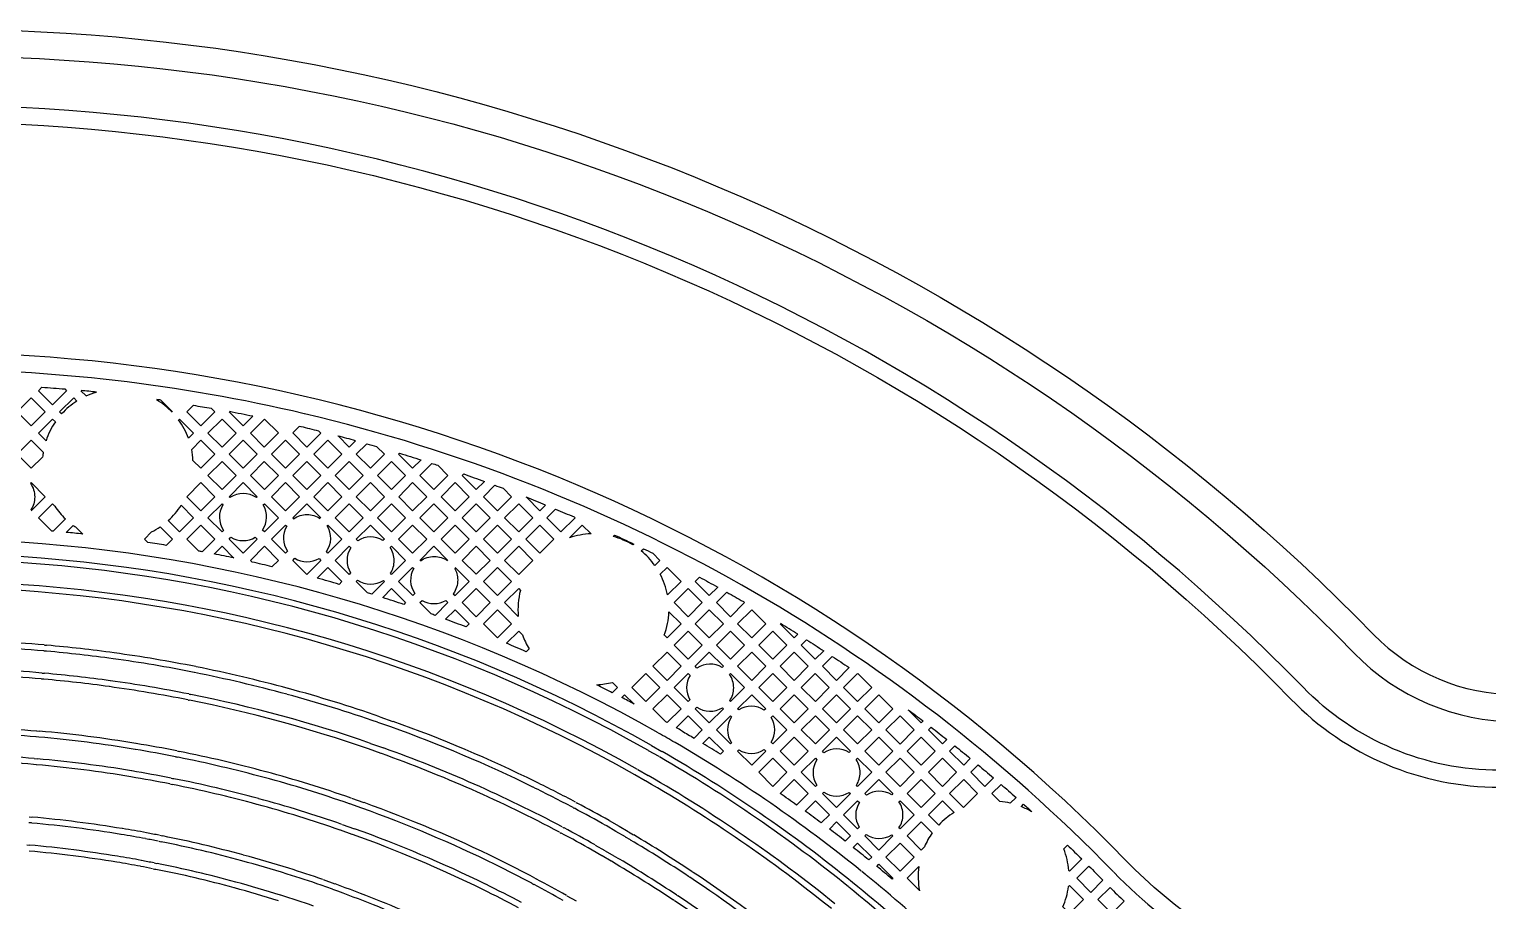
# Model space of a CAD drawing. Extents: x 1548 to 1929, y -174 to 95.
# Drawn here: x 1739.48 to 1750.48, y 48.3 to 54.87 of the extents above; entities that cross this region are included whole.
import ezdxf

# ---------------------------------------------------------------- set-up
doc = ezdxf.new("R2010")
doc.units = 0
doc.layers.add('gbr-dxf_layer0', color=7, linetype='Continuous')
doc.layers.add('gbr-outline-dxf_layer1', color=2, linetype='Continuous')

msp = doc.modelspace()

# ---------------------------------------------------------------- linework, layer by layer
at = {"layer": 'gbr-dxf_layer0'}
for p, q in [((1739.608, 51.764), (1739.55, 51.821)), ((1743.17, 50.439), (1743.067, 50.543)), ((1739.595, 50.223), (1739.611, 50.222)), ((1739.609, 50.177), (1739.591, 50.178)), ((1739.59, 49.966), (1739.572, 49.967)), ((1739.577, 50.012), (1739.596, 50.011)), ((1745.73, 50.009), (1745.624, 49.903)), ((1742.208, 49.606), (1742.11, 49.64)), ((1742.126, 49.682), (1742.224, 49.648)), ((1739.552, 49.529), (1739.533, 49.531)), ((1739.537, 49.576), (1739.557, 49.574)), ((1742.136, 49.406), (1742.04, 49.44)), ((1742.056, 49.482), (1742.153, 49.448)), ((1744.232, 49.382), (1744.152, 49.427)), ((1744.176, 49.466), (1744.253, 49.422)), ((1739.534, 49.321), (1739.514, 49.323)), ((1739.519, 49.367), (1739.54, 49.365)), ((1744.128, 49.2), (1744.05, 49.244)), ((1744.071, 49.284), (1744.149, 49.24)), ((1741.989, 48.994), (1741.898, 49.026)), ((1741.911, 49.069), (1742.005, 49.036)), ((1739.498, 48.882), (1739.477, 48.884)), ((1739.48, 48.928), (1739.501, 48.927)), ((1741.842, 48.871), (1741.934, 48.838)), ((1743.907, 48.819), (1743.832, 48.862)), ((1743.855, 48.9), (1743.93, 48.858)), ((1741.918, 48.796), (1741.829, 48.828)), ((1743.978, 48.777), (1743.907, 48.819)), ((1743.931, 48.857), (1743.999, 48.817)), ((1744.016, 48.755), (1743.98, 48.776)), ((1744.001, 48.816), (1744.04, 48.793)), ((1739.463, 48.717), (1739.482, 48.715)), ((1743.801, 48.635), (1743.727, 48.677)), ((1743.751, 48.715), (1743.824, 48.674)), ((1743.826, 48.673), (1743.891, 48.634)), ((1743.871, 48.595), (1743.802, 48.635)), ((1743.908, 48.572), (1743.872, 48.594)), ((1743.893, 48.633), (1743.932, 48.611)), ((1746.104, 48.465), (1746.192, 48.553)), ((1741.697, 48.455), (1741.786, 48.423)), ((1745.793, 48.491), (1745.762, 48.516)), ((1746.197, 48.372), (1746.104, 48.465)), ((1741.769, 48.382), (1741.683, 48.412)), ((1743.536, 48.334), (1743.606, 48.294)), ((1744.363, 48.34), (1744.372, 48.334)), ((1744.347, 48.297), (1744.338, 48.302))]:
    msp.add_line(p, q, dxfattribs=at)
at = {"layer": 'gbr-dxf_layer0', "linetype": 'Continuous'}
for points in [[(1707.002, 46.001), (1707.002, 53.866, -0.414216), (1707.798, 54.663), (1738.807, 54.663, -0.202307), (1749.477, 50.161, 0.202311), (1750.697, 49.646), (1756.197, 49.646, 0.202315), (1757.417, 50.161, -0.202307), (1768.087, 54.663), (1789.618, 54.663, -0.414217), (1790.415, 53.866), (1790.415, 50.934)], [(1750.573, 49.279, -0.202298), (1749.09, 49.905, 0.202302), (1738.683, 54.295), (1707.671, 54.295, -0.1755), (1707.56, 54.248), (1707.402, 54.09, -0.021764), (1707.402, 54.075, -0.125832), (1707.38, 53.989), (1707.38, 53.245, -0.355796), (1707.34, 53.196)], [(1707.508, 53.297), (1707.508, 53.864, -0.377394), (1707.775, 54.168), (1738.683, 54.168, -0.202308), (1748.998, 49.816, 0.202304), (1750.573, 49.151), (1756.073, 49.151, 0.118898), (1757.075, 49.393, 0.264777), (1757.313, 49.535, 0.049743), (1757.647, 49.816, -0.012228), (1758.151, 50.308, 0.308379), (1758.384, 50.521, -0.021115), (1759.325, 51.29, 0.268033), (1759.551, 51.456, -0.026221), (1760.821, 52.272, 0.214143), (1761.021, 52.384, -0.03315), (1762.749, 53.191, 0.130853), (1762.884, 53.243, -0.090345), (1767.963, 54.168), (1789.266, 54.168)], [(1787.982, 53.265), (1787.982, 52.668, -0.414254), (1787.932, 52.618), (1787.57, 52.618), (1787.57, 52.57), (1787.242, 52.57), (1787.242, 52.618), (1787.207, 52.618, 0.064068), (1786.994, 52.591, 0.013699), (1786.842, 52.546, 0.036904), (1786.808, 52.549, 0.080213), (1786.736, 52.537, 0.02431), (1786.474, 52.429), (1767.963, 52.429, 0.202298), (1758.894, 48.602, -0.202305), (1756.073, 47.412), (1750.573, 47.412, -0.202305), (1747.752, 48.602, 0.202298), (1738.683, 52.429), (1710.498, 52.429)], [(1739.87, 52.141), (1739.909, 52.102, -0.036609), (1739.987, 52.131)], [(1740.561, 51.981), (1740.473, 52.07, 0.000697), (1740.442, 52.074)], [(1739.55, 51.821), (1739.656, 51.927), (1739.678, 51.906, 0.06978), (1739.608, 51.764)], [(1741.468, 51.822), (1741.574, 51.716), (1741.68, 51.821), (1741.665, 51.836, 0.002784), (1741.532, 51.869)], [(1742.267, 51.662), (1742.275, 51.669, -0.003423), (1742.437, 51.619)], [(1742.747, 51.502), (1742.758, 51.513, -0.003355), (1742.914, 51.457)], [(1739.49, 51.442, -0.153615), (1739.522, 51.34, -0.149892), (1739.492, 51.241)], [(1741.468, 51.182), (1741.475, 51.175, -0.153459), (1741.577, 51.207, -0.14783), (1741.675, 51.177)], [(1739.76, 51.072), (1739.813, 51.125, 0.011569), (1739.834, 51.11), (1739.885, 51.059)], [(1743.886, 51.042), (1743.897, 51.053, -0.003217), (1744.041, 50.985)], [(1744.041, 50.985), (1744.034, 50.978, 0.071169), (1743.886, 51.042)], [(1742.432, 50.858, -0.157025), (1742.536, 50.891, -0.152563), (1742.637, 50.86)], [(1742.689, 50.804, -0.134099), (1742.713, 50.714, -0.157028), (1742.68, 50.61)], [(1744.505, 50.703), (1744.537, 50.735, -0.003164), (1744.675, 50.66)], [(1743.067, 50.543), (1743.173, 50.649), (1743.186, 50.635, 0.087119), (1743.17, 50.439)], [(1745.304, 50.223), (1745.345, 50.263, -0.003101), (1745.474, 50.18)], [(1745.464, 50.063), (1745.539, 50.138, -0.003089), (1745.666, 50.053)], [(1744.404, 49.576, -0.002379), (1744.496, 49.522), (1744.557, 49.583), (1744.451, 49.689), (1744.362, 49.6)], [(1739.182, 49.601, -0.02612), (1739.184, 49.601, -0.008973), (1739.536, 49.576)], [(1746.965, 49.006), (1746.982, 49.023, -0.001721), (1747.045, 48.967)]]:
    msp.add_lwpolyline(points, format="xyb", dxfattribs=at)
for points in [[(1739.55, 52.141), (1739.576, 52.167, -0.003508), (1739.75, 52.154), (1739.762, 52.141), (1739.656, 52.035)], [(1739.71, 51.981), (1739.816, 52.087), (1739.84, 52.063, 0.066401), (1739.725, 51.966)], [(1740.669, 51.981), (1740.719, 52.031, -0.002758), (1740.854, 52.008), (1740.881, 51.981), (1740.775, 51.875)], [(1739.39, 51.662), (1739.496, 51.768), (1739.586, 51.677, 0.016227), (1739.581, 51.641), (1739.496, 51.556)], [(1740.706, 51.698), (1740.775, 51.768), (1740.881, 51.662), (1740.775, 51.556), (1740.716, 51.614, 0.037297)], [(1741.948, 51.662), (1742.027, 51.741, -0.001572), (1742.101, 51.72), (1742.16, 51.662), (1742.054, 51.556)], [(1742.427, 51.502), (1742.518, 51.593, -0.000977), (1742.562, 51.579), (1742.639, 51.502), (1742.533, 51.396)], [(1740.989, 51.342), (1741.095, 51.448), (1741.201, 51.342), (1741.194, 51.335, 0.306342), (1740.995, 51.336)], [(1742.907, 51.342), (1742.993, 51.428, -0.001381), (1743.056, 51.405), (1743.119, 51.342), (1743.013, 51.236)], [(1739.55, 51.182), (1739.656, 51.288), (1739.673, 51.271, 0.05558), (1739.754, 51.174), (1739.661, 51.081), (1739.65, 51.082)], [(1740.829, 51.182), (1740.935, 51.288), (1740.942, 51.281, 0.294721), (1740.947, 51.088), (1740.935, 51.076)], [(1741.241, 51.089, 0.290577), (1741.246, 51.28), (1741.255, 51.288), (1741.361, 51.182), (1741.255, 51.076)], [(1740.529, 51.162, 0.066354), (1740.626, 51.277), (1740.721, 51.182), (1740.615, 51.076)], [(1743.386, 51.182), (1743.452, 51.248, -0.003042), (1743.591, 51.189), (1743.598, 51.182), (1743.492, 51.076)], [(1740.349, 51.022), (1740.403, 51.076, 0.033675), (1740.469, 51.115), (1740.561, 51.022), (1740.514, 50.975, 0.0031), (1740.375, 50.996)], [(1740.669, 51.022), (1740.775, 51.128), (1740.881, 51.022), (1740.785, 50.927, 0.000673), (1740.76, 50.932)], [(1741.308, 51.022), (1741.414, 51.128), (1741.423, 51.119, 0.286634), (1741.429, 50.931), (1741.414, 50.916)], [(1741.723, 50.928, 0.298641), (1741.728, 51.123), (1741.734, 51.128), (1741.84, 51.022), (1741.734, 50.916)], [(1741.948, 51.022), (1742.054, 51.128), (1742.16, 51.022), (1742.149, 51.012, 0.288567), (1741.96, 51.01)], [(1740.989, 51.022), (1741.002, 51.036, 0.279058), (1741.186, 51.036), (1741.201, 51.022), (1741.095, 50.916)], [(1741.149, 50.862), (1741.255, 50.968), (1741.36, 50.862), (1741.312, 50.814, 0.003421), (1741.162, 50.849)], [(1741.788, 50.862), (1741.894, 50.968), (1741.906, 50.956, 0.287808), (1741.905, 50.767), (1741.894, 50.756)], [(1742.204, 50.959), (1742.214, 50.968), (1742.32, 50.862), (1742.214, 50.756), (1742.206, 50.765, 0.143676), (1742.234, 50.861, 0.147577)], [(1744.097, 50.934), (1744.114, 50.95, -0.001613), (1744.184, 50.916), (1744.238, 50.862), (1744.2, 50.824, 0.066188)], [(1741.468, 50.862), (1741.484, 50.878, 0.277143), (1741.667, 50.876), (1741.68, 50.862), (1741.574, 50.756)], [(1741.653, 50.728), (1741.734, 50.808), (1741.84, 50.703), (1741.819, 50.681, 0.003798)], [(1742.267, 50.703), (1742.373, 50.809), (1742.381, 50.801, 0.287786), (1742.389, 50.612), (1742.374, 50.597)], [(1741.948, 50.703), (1741.958, 50.712, 0.296834), (1742.152, 50.711), (1742.16, 50.703), (1742.065, 50.608, 0.000814), (1742.033, 50.618)], [(1742.147, 50.582), (1742.214, 50.649), (1742.32, 50.543), (1742.306, 50.529, 0.003713)], [(1744.665, 50.543), (1744.744, 50.622, -0.002884), (1744.868, 50.551), (1744.877, 50.543), (1744.771, 50.437)], [(1742.427, 50.543), (1742.445, 50.56, 0.268289), (1742.623, 50.559), (1742.639, 50.543), (1742.543, 50.447, 0.000797), (1742.512, 50.458)], [(1742.622, 50.418), (1742.693, 50.489), (1742.799, 50.383), (1742.776, 50.36, 0.003636)], [(1743.081, 50.237), (1743.173, 50.329), (1743.201, 50.3, 0.051047), (1743.251, 50.196), (1743.229, 50.173, 0.003566)], [(1744.505, 50.063), (1744.611, 50.169), (1744.717, 50.063), (1744.709, 50.055, 0.290422), (1744.518, 50.05)], [(1744.345, 49.903), (1744.451, 50.009), (1744.466, 49.995, 0.279764), (1744.465, 49.811), (1744.451, 49.797)], [(1744.764, 50.002), (1744.771, 50.009), (1744.877, 49.903), (1744.771, 49.797), (1744.765, 49.803, 0.14835), (1744.795, 49.902, 0.150472)], [(1743.762, 49.924, 0.052731), (1743.88, 49.942), (1743.918, 49.903), (1743.879, 49.864, 0.002919)], [(1744.825, 49.743), (1744.931, 49.849), (1745.037, 49.743), (1745.026, 49.732, 0.294678), (1744.833, 49.736)], [(1744.505, 49.743), (1744.517, 49.755, 0.294898), (1744.71, 49.751), (1744.717, 49.743), (1744.611, 49.637)], [(1744.665, 49.583), (1744.771, 49.69), (1744.778, 49.683, 0.303036), (1744.779, 49.485), (1744.771, 49.478)], [(1745.078, 49.491, 0.282336), (1745.078, 49.677), (1745.091, 49.69), (1745.197, 49.584), (1745.091, 49.478)], [(1746.112, 49.735, -0.002834), (1746.224, 49.651), (1746.21, 49.637)], [(1744.563, 49.482), (1744.611, 49.53), (1744.717, 49.424), (1744.695, 49.401, 0.003406)], [(1745.464, 49.424), (1745.57, 49.53), (1745.676, 49.424), (1745.666, 49.413, 0.289649), (1745.476, 49.412)], [(1746.264, 49.584), (1746.285, 49.604, -0.00305), (1746.403, 49.511), (1746.37, 49.478)], [(1744.825, 49.424), (1744.834, 49.433, 0.290662), (1745.025, 49.436), (1745.037, 49.424), (1744.931, 49.318)], [(1746.424, 49.424), (1746.463, 49.464, -0.003047), (1746.58, 49.369), (1746.53, 49.318)], [(1745.305, 49.264), (1745.411, 49.37), (1745.422, 49.359, 0.291228), (1745.421, 49.168), (1745.411, 49.158)], [(1745.72, 49.36), (1745.73, 49.37), (1745.836, 49.264), (1745.73, 49.158), (1745.721, 49.167, 0.14261), (1745.749, 49.262, 0.145458)], [(1746.583, 49.264), (1746.639, 49.32, -0.003039), (1746.754, 49.223), (1746.689, 49.158)], [(1745.145, 49.105), (1745.251, 49.21), (1745.357, 49.104), (1745.27, 49.017, 0.003367)], [(1745.784, 49.104), (1745.89, 49.21), (1745.996, 49.104), (1745.987, 49.095, 0.290923), (1745.796, 49.092)], [(1745.465, 49.104), (1745.474, 49.114, 0.295715), (1745.667, 49.113), (1745.676, 49.104), (1745.571, 48.998)], [(1746.743, 49.104), (1746.812, 49.173, -0.003038), (1746.925, 49.074), (1746.882, 49.031, 0.035034), (1746.804, 49.044)], [(1745.333, 48.972), (1745.411, 49.05), (1745.517, 48.944), (1745.455, 48.883, 0.003356)], [(1745.624, 48.944), (1745.73, 49.05), (1745.743, 49.037, 0.284336), (1745.742, 48.85), (1745.73, 48.838)], [(1746.042, 49.042), (1746.05, 49.05), (1746.156, 48.944), (1746.05, 48.838), (1746.042, 48.846, 0.146472), (1746.072, 48.943, 0.148097)], [(1746.264, 48.944), (1746.37, 49.05), (1746.458, 48.961, 0.066403), (1746.342, 48.866)], [(1745.517, 48.836), (1745.571, 48.89), (1745.676, 48.784), (1745.637, 48.745, 0.003343)], [(1746.104, 48.784), (1746.21, 48.89), (1746.293, 48.807, 0.052932), (1746.234, 48.703), (1746.21, 48.678)], [(1745.784, 48.784), (1745.795, 48.795, 0.294416), (1745.988, 48.792), (1745.996, 48.784), (1745.89, 48.678)], [(1745.697, 48.697), (1745.73, 48.731), (1745.836, 48.625), (1745.815, 48.603, 0.003338)], [(1747.285, 48.687), (1747.313, 48.715, -0.003031), (1747.421, 48.611), (1747.329, 48.519), (1747.323, 48.524, 0.073938)], [(1745.875, 48.555), (1745.89, 48.571), (1745.996, 48.465), (1745.99, 48.459, 0.003327)], [(1747.383, 48.465), (1747.475, 48.557, -0.003031), (1747.58, 48.45), (1747.489, 48.359)], [(1747.278, 48.249, 0.070282), (1747.321, 48.403), (1747.329, 48.411), (1747.435, 48.305), (1747.329, 48.199)], [(1747.543, 48.305), (1747.634, 48.396, 0.009003), (1747.742, 48.292), (1747.648, 48.199)]]:
    msp.add_lwpolyline(points, format="xyb", close=True, dxfattribs=at)
for points in [[(1739.39, 51.981), (1739.496, 52.087), (1739.602, 51.981), (1739.496, 51.875)], [(1740.829, 51.821), (1740.935, 51.927), (1741.041, 51.821), (1740.935, 51.715)], [(1741.149, 51.821), (1741.255, 51.927), (1741.36, 51.822), (1741.254, 51.715)], [(1740.989, 51.662), (1741.095, 51.767), (1741.201, 51.662), (1741.095, 51.556)], [(1741.308, 51.662), (1741.414, 51.768), (1741.52, 51.662), (1741.414, 51.556)], [(1741.628, 51.662), (1741.734, 51.768), (1741.84, 51.662), (1741.734, 51.556)], [(1740.829, 51.502), (1740.935, 51.608), (1741.041, 51.502), (1740.935, 51.396)], [(1741.149, 51.502), (1741.254, 51.608), (1741.36, 51.502), (1741.255, 51.396)], [(1741.468, 51.502), (1741.574, 51.608), (1741.68, 51.502), (1741.574, 51.396)], [(1741.788, 51.502), (1741.894, 51.608), (1742, 51.502), (1741.894, 51.396)], [(1742.108, 51.502), (1742.214, 51.608), (1742.32, 51.502), (1742.214, 51.396)], [(1740.669, 51.342), (1740.775, 51.448), (1740.881, 51.342), (1740.775, 51.236)], [(1741.308, 51.342), (1741.414, 51.448), (1741.52, 51.342), (1741.414, 51.236)], [(1741.628, 51.342), (1741.734, 51.448), (1741.84, 51.342), (1741.734, 51.236)], [(1741.948, 51.342), (1742.054, 51.448), (1742.16, 51.342), (1742.054, 51.236)], [(1742.268, 51.342), (1742.373, 51.448), (1742.479, 51.342), (1742.373, 51.236)], [(1742.587, 51.342), (1742.693, 51.448), (1742.799, 51.342), (1742.693, 51.236)], [(1741.788, 51.182), (1741.894, 51.288), (1742, 51.182), (1741.894, 51.076)], [(1742.108, 51.182), (1742.214, 51.288), (1742.32, 51.182), (1742.214, 51.076)], [(1742.427, 51.182), (1742.533, 51.288), (1742.639, 51.182), (1742.533, 51.076)], [(1742.747, 51.182), (1742.853, 51.288), (1742.959, 51.182), (1742.853, 51.076)], [(1743.067, 51.182), (1743.173, 51.288), (1743.279, 51.182), (1743.173, 51.076)], [(1742.267, 51.022), (1742.373, 51.128), (1742.479, 51.022), (1742.373, 50.916)], [(1742.587, 51.022), (1742.693, 51.128), (1742.799, 51.022), (1742.693, 50.916)], [(1742.907, 51.022), (1743.013, 51.128), (1743.119, 51.022), (1743.013, 50.916)], [(1743.226, 51.022), (1743.332, 51.128), (1743.438, 51.022), (1743.332, 50.916)], [(1742.747, 50.862), (1742.853, 50.968), (1742.959, 50.862), (1742.853, 50.757)], [(1743.067, 50.862), (1743.173, 50.968), (1743.279, 50.862), (1743.173, 50.756)], [(1742.907, 50.703), (1743.013, 50.809), (1743.119, 50.703), (1743.013, 50.597)], [(1742.747, 50.543), (1742.853, 50.649), (1742.959, 50.543), (1742.853, 50.437)], [(1744.345, 50.543), (1744.451, 50.649), (1744.558, 50.543), (1744.452, 50.437)], [(1742.907, 50.383), (1743.013, 50.489), (1743.119, 50.383), (1743.013, 50.277)], [(1744.505, 50.383), (1744.611, 50.489), (1744.717, 50.383), (1744.611, 50.277)], [(1744.825, 50.383), (1744.931, 50.489), (1745.037, 50.383), (1744.931, 50.277)], [(1744.346, 50.223), (1744.452, 50.329), (1744.557, 50.223), (1744.451, 50.117)], [(1744.665, 50.223), (1744.771, 50.329), (1744.877, 50.223), (1744.771, 50.117)], [(1744.985, 50.223), (1745.091, 50.329), (1745.197, 50.223), (1745.091, 50.117)], [(1744.186, 50.063), (1744.292, 50.169), (1744.398, 50.063), (1744.292, 49.957)], [(1744.825, 50.063), (1744.931, 50.169), (1745.037, 50.063), (1744.931, 49.957)], [(1745.145, 50.063), (1745.251, 50.169), (1745.357, 50.063), (1745.251, 49.957)], [(1744.026, 49.903), (1744.132, 50.009), (1744.238, 49.903), (1744.132, 49.797)], [(1744.985, 49.903), (1745.091, 50.009), (1745.197, 49.903), (1745.091, 49.797)], [(1745.305, 49.903), (1745.41, 50.009), (1745.516, 49.903), (1745.411, 49.797)], [(1744.186, 49.743), (1744.292, 49.849), (1744.398, 49.743), (1744.294, 49.64), (1744.284, 49.645)], [(1745.145, 49.743), (1745.251, 49.849), (1745.357, 49.743), (1745.251, 49.637)], [(1745.465, 49.743), (1745.57, 49.849), (1745.676, 49.743), (1745.57, 49.637)], [(1745.784, 49.743), (1745.89, 49.849), (1745.996, 49.743), (1745.89, 49.637)], [(1745.305, 49.584), (1745.411, 49.689), (1745.517, 49.584), (1745.411, 49.478)], [(1745.624, 49.584), (1745.73, 49.689), (1745.836, 49.583), (1745.73, 49.478)], [(1745.944, 49.583), (1746.05, 49.69), (1746.156, 49.584), (1746.05, 49.477)], [(1745.145, 49.424), (1745.251, 49.53), (1745.357, 49.424), (1745.251, 49.318)], [(1745.784, 49.424), (1745.89, 49.53), (1745.996, 49.424), (1745.89, 49.318)], [(1746.104, 49.424), (1746.21, 49.53), (1746.316, 49.424), (1746.21, 49.318)], [(1744.985, 49.264), (1745.091, 49.37), (1745.197, 49.264), (1745.091, 49.158)], [(1745.944, 49.264), (1746.05, 49.37), (1746.156, 49.264), (1746.05, 49.158)], [(1746.264, 49.264), (1746.37, 49.37), (1746.476, 49.264), (1746.37, 49.158)], [(1746.104, 49.104), (1746.21, 49.21), (1746.316, 49.104), (1746.21, 48.998)], [(1746.423, 49.104), (1746.53, 49.21), (1746.635, 49.104), (1746.529, 48.998)], [(1745.944, 48.625), (1746.05, 48.73), (1746.156, 48.625), (1746.05, 48.519)]]:
    msp.add_lwpolyline(points, close=True, dxfattribs=at)
for points in [[(1740.989, 51.981), (1741.095, 51.875), (1741.168, 51.949)], [(1740.608, 51.92), (1740.615, 51.927), (1740.721, 51.821), (1740.682, 51.782)], [(1741.53, 51.869), (1741.518, 51.872), (1741.468, 51.822)], [(1741.943, 51.764), (1741.894, 51.715), (1741.81, 51.8)], [(1742.437, 51.619), (1742.373, 51.556), (1742.267, 51.662)], [(1742.914, 51.457), (1742.853, 51.396), (1742.747, 51.502)], [(1739.496, 51.236), (1739.602, 51.342), (1739.496, 51.448), (1739.49, 51.442)], [(1741.68, 51.182), (1741.574, 51.288), (1741.468, 51.182)], [(1743.376, 51.279), (1743.332, 51.236), (1743.231, 51.338)], [(1743.556, 51.032), (1743.652, 51.128), (1743.719, 51.061)], [(1740.876, 50.909), (1740.935, 50.968), (1741.024, 50.879)], [(1742.639, 50.862), (1742.533, 50.968), (1742.427, 50.862)], [(1742.68, 50.61), (1742.693, 50.597), (1742.799, 50.703), (1742.693, 50.809)], [(1744.241, 50.758), (1744.292, 50.808), (1744.398, 50.703), (1744.296, 50.601)], [(1744.675, 50.66), (1744.611, 50.596), (1744.505, 50.703)], [(1744.306, 50.474), (1744.398, 50.383), (1744.292, 50.277), (1744.272, 50.297)], [(1745.145, 50.383), (1745.251, 50.277), (1745.279, 50.305)], [(1745.474, 50.18), (1745.41, 50.117), (1745.304, 50.223)], [(1745.666, 50.053), (1745.57, 49.957), (1745.464, 50.063)], [(1745.624, 49.903), (1745.73, 49.797), (1745.836, 49.903), (1745.732, 50.008)], [(1743.95, 49.827), (1743.972, 49.849), (1744.044, 49.778)]]:
    msp.add_lwpolyline(points, dxfattribs=at)
at = {"layer": 'gbr-dxf_layer0'}
for centre, radius, start, end in [((1738.683, 39.766), 12.535, 76.7519, 89.9984), ((1738.683, 39.766), 12.433, 83.9774, 84.5141), ((1740.148, 51.585), 0.569, 43.794, 59.0226), ((1738.682, 39.766), 12.433, 78.468, 79.3001), ((1738.682, 39.766), 12.535, 44.2502, 76.7423), ((1740.148, 51.585), 0.569, 20.2883, 36.0867), ((1738.682, 39.766), 12.433, 74.7952, 75.4297), ((1738.682, 39.766), 12.433, 67.8194, 68.5397), ((1738.682, 39.767), 11.357, 83.9212, 84.5551), ((1743.737, 50.493), 0.569, 91.8403, 108.5242), ((1738.682, 39.767), 11.255, 60.4951, 87.0959), ((1738.682, 39.767), 11.102, 60.4855, 87.1071), ((1738.682, 39.767), 11.147, 60.4793, 87.1017), ((1738.682, 39.767), 11.357, 78.0986, 78.8619), ((1743.737, 50.493), 0.569, 10.9811, 27.7631), ((1738.682, 39.767), 10.892, 60.4788, 87.1039), ((1738.682, 39.767), 10.937, 60.4853, 87.0937), ((1743.737, 50.493), 0.569, 339.8845, 358.1588), ((1738.682, 39.766), 12.433, 57.9555, 58.6646), ((1738.677, 39.767), 10.452, 84.9913, 87.0716), ((1738.677, 39.767), 10.497, 84.9857, 87.066), ((1738.685, 39.766), 10.497, 82.1394, 84.9279), ((1738.685, 39.766), 10.452, 82.1462, 84.9181), ((1738.686, 39.766), 10.452, 78.7487, 82.1445), ((1738.686, 39.766), 10.497, 78.7311, 82.1381), ((1738.677, 39.767), 10.285, 84.9842, 87.0725), ((1738.677, 39.767), 10.24, 84.9896, 87.0616), ((1738.685, 39.766), 10.24, 82.1464, 84.9219), ((1738.685, 39.766), 10.285, 82.1394, 84.9152), ((1738.679, 39.767), 10.452, 74.7737, 78.6917), ((1738.679, 39.767), 10.497, 74.7845, 78.6745), ((1738.684, 39.766), 10.24, 78.7737, 82.1348), ((1738.684, 39.766), 10.285, 78.7846, 82.1287), ((1740.733, 50.038), 0.19, 256.1716, 259.0511), ((1738.683, 39.766), 10.285, 70.8595, 78.6983), ((1738.684, 39.766), 10.452, 70.8705, 74.7889), ((1738.684, 39.766), 10.497, 70.8639, 74.7998), ((1740.733, 50.038), 0.235, 256.6644, 258.7328), ((1738.683, 39.766), 10.24, 70.8667, 78.7049), ((1738.682, 39.767), 11.357, 61.8278, 62.3626), ((1738.682, 39.767), 10.497, 63.891, 70.2714), ((1738.673, 39.767), 9.802, 84.978, 87.0261), ((1738.684, 39.766), 9.802, 80.6269, 84.9119), ((1738.684, 39.766), 9.847, 80.6379, 84.9055), ((1738.682, 39.767), 10.452, 63.8978, 70.2781), ((1737.287, 37.343), 14.051, 59.8115, 60.3996), ((1737.287, 37.343), 14.153, 59.8166, 60.0028), ((1738.682, 39.766), 9.802, 78.8064, 80.6045), ((1738.682, 39.766), 9.847, 78.7995, 80.6153), ((1740.737, 50.037), 0.628, 257.0514, 258.5233), ((1738.684, 39.766), 9.846, 74.8015, 78.7006), ((1738.683, 39.766), 10.285, 62.0725, 70.2786), ((1738.683, 39.766), 11.147, 51.0419, 60.0092), ((1738.683, 39.766), 11.255, 51.0567, 59.7438), ((1738.674, 39.767), 9.593, 84.9847, 87.0158), ((1738.674, 39.767), 9.638, 84.9772, 87.0084), ((1738.684, 39.766), 9.593, 80.6264, 84.907), ((1738.684, 39.766), 9.638, 80.638, 84.9006), ((1740.737, 50.037), 0.673, 256.9454, 258.4233), ((1738.684, 39.766), 9.801, 74.8087, 78.7076), ((1738.683, 39.766), 10.24, 62.0605, 70.2854), ((1738.683, 39.766), 11.102, 51.0487, 59.9984), ((1738.689, 39.765), 9.592, 78.869, 80.6472), ((1738.689, 39.765), 9.637, 78.8615, 80.658), ((1740.739, 50.036), 0.837, 257.1151, 258.3874), ((1738.682, 39.766), 9.637, 74.7898, 78.6912), ((1738.684, 39.766), 9.802, 70.8698, 74.8009), ((1738.684, 39.766), 9.847, 70.8816, 74.794), ((1738.687, 39.764), 10.497, 62.0777, 63.9138), ((1738.683, 39.766), 10.893, 51.0433, 60.0041), ((1738.683, 39.766), 10.938, 51.0499, 60.0108), ((1740.74, 50.036), 0.882, 257.0239, 258.3011), ((1738.682, 39.766), 9.592, 74.7967, 78.6983), ((1738.687, 39.764), 10.452, 62.0667, 63.921), ((1738.683, 39.766), 9.592, 70.8651, 74.7932), ((1738.683, 39.766), 9.637, 70.8771, 74.7861), ((1738.684, 39.766), 9.802, 63.9091, 70.2878), ((1738.684, 39.766), 9.847, 63.9016, 70.2806), ((1743.81, 49.399), 0.461, 240.6149, 241.6279), ((1738.685, 39.765), 10.452, 60.5039, 61.9932), ((1743.81, 49.399), 0.416, 240.3558, 241.7983), ((1738.685, 39.765), 10.497, 60.4974, 61.9867), ((1746.756, 48.476), 0.569, 59.5486, 68.5034), ((1738.681, 39.766), 9.152, 80.6204, 84.8716), ((1738.681, 39.766), 9.197, 80.6076, 84.8782), ((1738.685, 39.766), 9.152, 79.4683, 80.6343), ((1738.685, 39.766), 9.197, 79.4751, 80.6213), ((1738.737, 40.065), 8.848, 78.8197, 79.4391), ((1738.737, 40.065), 8.893, 78.8246, 79.4437), ((1740.732, 50.038), 1.277, 257.9395, 258.8881), ((1738.682, 39.766), 9.197, 74.7949, 78.676), ((1738.684, 39.766), 9.592, 63.9108, 70.2885), ((1738.684, 39.766), 9.637, 63.9029, 70.2812), ((1743.808, 49.4), 0.673, 241.0625, 241.9442), ((1738.678, 39.769), 10.24, 60.4612, 61.9528), ((1743.808, 49.4), 0.628, 240.8873, 242.0592), ((1738.678, 39.769), 10.285, 60.4544, 61.946), ((1738.68, 39.767), 10.452, 56.4702, 59.2935), ((1738.68, 39.767), 10.497, 56.4631, 59.2864), ((1738.682, 39.766), 8.94, 80.6102, 84.8734), ((1738.682, 39.766), 8.985, 80.6172, 84.88), ((1740.732, 50.038), 1.322, 257.998, 258.8084), ((1738.682, 39.766), 9.152, 74.7876, 78.6885), ((1738.689, 39.764), 9.197, 72.6039, 74.8312), ((1738.685, 39.766), 8.94, 79.4695, 80.628), ((1738.685, 39.766), 8.985, 79.4773, 80.6354), ((1738.721, 40.068), 8.636, 78.7128, 79.3273), ((1738.721, 40.068), 8.681, 78.7, 79.3352), ((1740.737, 50.037), 1.534, 257.9319, 258.6936), ((1740.737, 50.037), 1.489, 257.8779, 258.6398), ((1738.684, 39.766), 8.94, 74.8025, 78.6933), ((1738.684, 39.766), 8.985, 74.8098, 78.7001), ((1738.689, 39.764), 9.152, 72.5962, 74.8232), ((1738.684, 39.766), 9.197, 70.8816, 72.5633), ((1738.681, 39.767), 9.802, 62.0747, 63.8834), ((1738.681, 39.767), 9.847, 62.0671, 63.8759), ((1738.677, 39.769), 10.24, 56.4463, 59.27), ((1738.677, 39.769), 10.285, 56.4393, 59.2631), ((1746.756, 48.476), 0.569, 172.2458, 190.5597), ((1738.682, 39.766), 8.985, 72.5537, 74.7891), ((1738.684, 39.766), 9.152, 70.874, 72.5556), ((1738.684, 39.765), 9.197, 66.171, 70.2779), ((1738.682, 39.766), 9.638, 62.0799, 63.8822), ((1743.803, 49.402), 1.11, 241.4393, 242.3189), ((1738.676, 39.77), 9.802, 60.4557, 61.9271), ((1743.803, 49.402), 1.065, 241.5138, 242.216), ((1738.676, 39.77), 9.847, 60.4485, 61.9395), ((1745.057, 49.398), 1.098, 236.7354, 237.2642), ((1738.682, 39.766), 10.452, 51.0369, 56.4141), ((1745.057, 49.398), 1.053, 236.8056, 237.3345), ((1738.682, 39.766), 10.497, 51.0486, 56.4073), ((1738.681, 39.767), 11.147, 46.9255, 51.0261), ((1738.683, 39.766), 11.255, 46.9365, 50.8062), ((1750.573, 51.35), 4.066, 224.2906, 250.7479), ((1738.682, 39.766), 8.94, 72.5674, 74.7821), ((1738.686, 39.765), 8.985, 70.9053, 72.5684), ((1738.684, 39.765), 9.152, 66.1635, 70.2913), ((1738.682, 39.766), 9.593, 62.0885, 63.8903), ((1738.684, 39.765), 10.285, 51.0629, 56.4134), ((1738.681, 39.767), 11.102, 46.932, 51.0324), ((1738.684, 39.765), 10.24, 51.0508, 56.4204)]:
    msp.add_arc(centre, radius, start, end, dxfattribs=at)
at = {"layer": 'gbr-outline-dxf_layer1', "linetype": 'Continuous'}
msp.add_lwpolyline([(1706.798, 42.266), (1706.798, 53.866, -0.414215), (1707.798, 54.866), (1738.807, 54.866, -0.202312), (1749.623, 50.303, 0.202309), (1750.697, 49.85), (1756.197, 49.85, 0.202214), (1757.271, 50.303, -0.202322), (1768.087, 54.866), (1789.618, 54.866, -0.414215), (1790.618, 53.866), (1790.618, 42.266, -0.414215), (1789.618, 41.266), (1768.502, 41.266, 0.196009), (1766.754, 40.554, -0.196007), (1756.197, 36.25), (1750.697, 36.25, -0.196007), (1740.14, 40.554, 0.196013), (1738.392, 41.266), (1707.798, 41.266, -0.414215)], format="xyb", close=True, dxfattribs=at)

doc.saveas('drawing.dxf')
